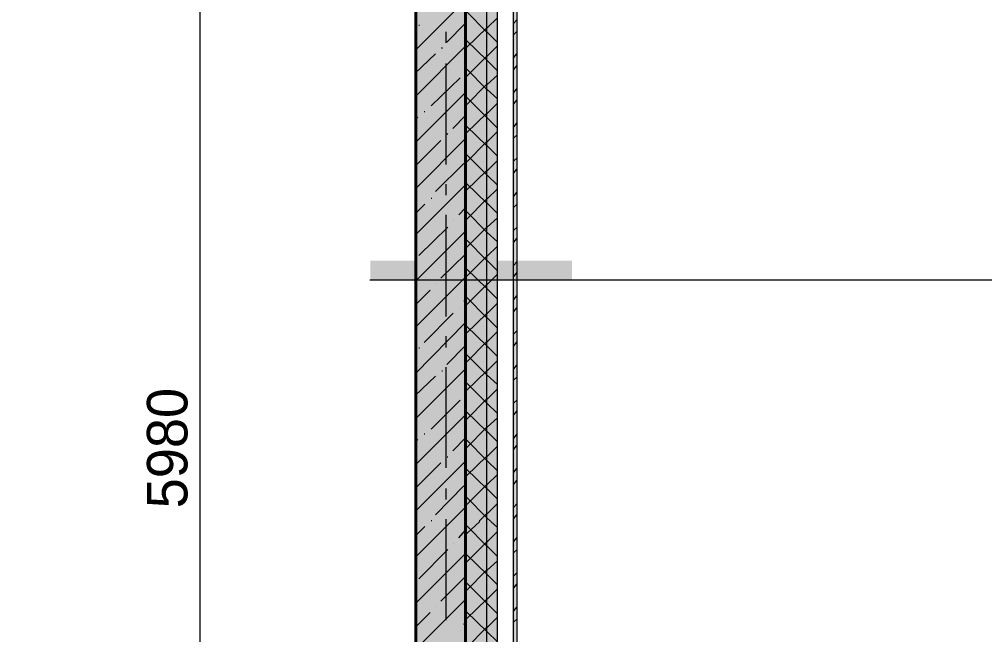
# Model space of a CAD drawing. Header units: millimetres. Extents: x -135211 to 49383, y -8033 to 228499.
# Drawn here: x -2060 to 2718, y 15279 to 18325 of the extents above; entities that cross this region are included whole.
import ezdxf

# ---------------------------------------------------------------- set-up
doc = ezdxf.new("R2010")
doc.units = ezdxf.units.MM
doc.layers.add('PDF _Геометрия', color=7, linetype='Continuous', true_color=0x1d1d1d)
doc.layers.add('PDF _Сплошная заливка', color=7, linetype='Continuous', true_color=0xffffff)
doc.layers.add('PDF _Текст', color=7, linetype='Continuous')

msp = doc.modelspace()

# ---------------------------------------------------------------- hatches: boundary and pattern name
at = {"layer": 'PDF _Сплошная заливка', "transparency": 33554559}
h = msp.add_hatch(color=256, dxfattribs=at)
h.paths.add_polyline_path([(396.5200064239616, 7114.680462992498), (396.5200064239616, 20661.90365517241), (386.2167844796786, 20661.90365517241), (386.2167844796786, 7114.680462992498)])
h.paths.add_polyline_path([(396.5200064239616, 7017.31985657438), (386.2167844796786, 7017.31985657438), (386.2167844796786, 6894.560831090658), (396.5200064239616, 6894.560831090658)])

# ---------------------------------------------------------------- linework, layer by layer
at = {"layer": 'PDF _Геометрия', "color": 7, "lineweight": 9}
for points in [[(385.8791970799211, 7111.409425853047), (385.8791970799211, 20662.13193429081), (114.597422036546, 20662.13193429081)], [(403.4272740030137, 7111.118243014232), (403.4272740030137, 20661.90365517241), (386.2167844796786, 20661.90365517241)], [(148.9801586183894, 20562.21471860638), (148.9801586183894, 18543.04597235658), (148.9801586183894, 15842.28938047359), (148.9801586183894, 14343.70533399755)], [(152.7361212808173, 7242.869084004408), (254.2686201568577, 7242.869084004408), (254.2686201568577, 10142.67410572903), (254.2686201568577, 11641.21394813746), (254.2686201568577, 14342.05989058862), (254.2686201568577, 15840.59973299705), (254.2686201568577, 18541.44167977908), (254.2686201568577, 20560.72935805563), (152.7361212808173, 20560.72935805563)], [(256.1265807662567, 7241.937629937348), (306.9128509260772, 7241.937629937348), (306.9128509260772, 10141.73861910098), (306.9128509260772, 11640.29762072318), (306.9128509260772, 14341.14104498008), (306.9128509260772, 15839.7800324621), (306.9128509260772, 18540.623456719), (306.9128509260772, 20559.88773546178), (256.1265807662567, 20559.88773546178)], [(305.5607710985641, 7242.704233747681), (385.8791970799211, 7242.704233747681), (385.8791970799211, 10142.42342668153), (305.5607710985641, 10142.42342668153), (385.8791970799211, 10142.42342668153), (385.8791970799211, 11641.04434681104), (385.8791970799211, 14341.84838534967), (385.8791970799211, 15840.47330508854), (385.8791970799211, 18541.27333582188), (385.8791970799211, 20560.50331913335), (305.5607710985641, 20560.50331913335)], [(-1167.125610612362, 19480.78987468805), (-1167.125610612362, 19120.95987932618), (-1167.125610612362, 13139.28262405395), (-1167.125610612362, 12881.11413712387), (-1167.125610612362, 8939.905365149312), (-1167.125610612362, 8681.657775426007), (-1167.125610612362, 5650.640267160051), (-1167.125610612362, 5392.392669336109), (-1167.125610612362, 3322.353666382868)], [(52.46573554145289, 18208.19326572374), (52.46573554145289, 18263.29383014168)], [(52.46573554145289, 17607.13284029842), (52.46573554145289, 18106.65461542047)], [(52.46573554145289, 17454.74103361493), (52.46573554145289, 17509.76176460717)], [(52.46573554145289, 16853.6007747639), (52.46573554145289, 17357.36995792368)], [(3676.143620156887, 13833.42495101358), (3676.143620156887, 17033.81878928255), (-324.5608874185127, 17033.81878928255)], [(52.46573554145289, 16701.20897625588), (52.46573554145289, 16756.22969907266)], [(52.46573554145289, 16104.31612544257), (52.46573554145289, 16603.83789238917)], [(52.46573554145289, 15947.75674414706), (52.46573554145289, 16002.7774751393)], [(52.46573554145289, 15350.86789113665), (52.46573554145289, 15850.38965808323)]]:
    msp.add_lwpolyline(points, dxfattribs=at)
at = {"layer": 'PDF _Геометрия', "color": 7, "lineweight": 40}
for points in [[(148.9801586183894, 11643.02864154148), (148.9801586183894, 14343.70533399755), (148.9801586183894, 15164.95201908885), (148.9801586183894, 19122.94173646511), (148.9801586183894, 19364.21276620235), (148.9801586183894, 20562.21471860638), (-100.5521495163557, 20562.21471860638)], [(-2298.32829889511, 19121.17772680349), (-96.6929183047032, 19121.17772680349), (-96.6929183047032, 15163.13063128888), (-96.6929183047032, 13101.46301841013)]]:
    msp.add_lwpolyline(points, dxfattribs=at)
at = {"layer": 'PDF _Геометрия', "lineweight": 9}
for points in [[(-100.5521495163557, 18170.46528238229), (148.9801586183894, 18420.24527383166)], [(254.2686201568577, 18261.99143443303), (152.7361212808173, 18363.59989196167)], [(55.70914616368827, 18212.84630775357), (148.9801586183894, 18305.94953632056)], [(256.1265807662567, 18282.36058287531), (306.9128509260772, 18333.22684708604)], [(386.2167844796786, 18303.95810321545), (403.4272740030137, 18325.10699588469)], [(-83.22853725822642, 18295.4648705482), (-79.1448413816106, 18295.4648705482)], [(152.7361212808173, 18185.84206232296), (254.2686201568577, 18283.19667973692)], [(306.9128509260772, 18210.44068883307), (256.1265807662567, 18261.22696718397)], [(386.2167844796786, 18248.87251830319), (403.4272740030137, 18265.83886845583)], [(254.2686201568577, 18122.30629710872), (152.7361212808173, 18219.66090633483)], [(-100.5521495163557, 17941.87780805841), (148.9801586183894, 18191.6577913264)], [(30.83046389211086, 18181.23367513693), (34.9176586183894, 18185.48452114005)], [(256.1265807662567, 18142.70033241509), (306.9128509260772, 18193.48660257492)], [(386.2167844796786, 18134.6068581082), (403.4272740030137, 18155.75575077745)], [(-101.5174208694662, 18056.64879404667), (-0.1784952277666889, 18153.98140341883)], [(152.7361212808173, 18041.89908102699), (254.2686201568577, 18143.51153422476)], [(306.9128509260772, 18070.70045251303), (256.1265807662567, 18121.56671672375)], [(144.8894650423899, 18067.05143611289), (148.9801586183894, 18071.30591287826)], [(254.2686201568577, 17978.36331581275), (152.7361212808173, 18079.97576901052)], [(386.2167844796786, 18075.34273081408), (403.4272740030137, 18096.49162348331)], [(-21.30275092451484, 17896.25433077986), (122.6580432337942, 18035.96548783606)], [(256.1265807662567, 18002.96008790398), (306.9128509260772, 18049.56683682168)], [(152.7361212808173, 17902.21793937181), (254.2686201568577, 18003.82639690044)], [(306.9128509260772, 17931.04419929803), (256.1265807662567, 17977.57095416483)], [(386.2167844796786, 17960.9930104107), (403.4272740030137, 17982.22595509133)], [(-100.5521495163557, 17713.29033373453), (148.9801586183894, 17963.06632448559)], [(254.2686201568577, 17838.67817030059), (152.7361212808173, 17940.29062349835)], [(386.2167844796786, 17905.99147750983), (403.4272740030137, 17927.14037017907)], [(-56.90722930041375, 17869.30332639389), (-52.82272599698626, 17869.30332639389)], [(256.1265807662567, 17859.04431939596), (306.9128509260772, 17909.83058955579)], [(-100.9826521532377, 17827.55231432387), (-87.91887984314235, 17840.2133300883)], [(85.16693420358934, 17785.28493711989), (148.9801586183894, 17848.77457949142)], [(152.7361212808173, 17762.53279385965), (254.2686201568577, 17859.88341560448)], [(306.9128509260772, 17787.12843079001), (256.1265807662567, 17837.91070370461)], [(254.2686201568577, 17698.99302478843), (152.7361212808173, 17796.34764220239)], [(386.2167844796786, 17791.72581731484), (403.4272740030137, 17812.87470998408)], [(-100.5521495163557, 17484.70285122926), (148.9801586183894, 17734.47884198032)], [(-100.5510729472153, 17599.06200483554), (26.14362015685765, 17726.07998192715)], [(57.15177184986533, 17755.11126585491), (61.23977400301374, 17759.36295161425)], [(256.1265807662567, 17719.38806618096), (306.9128509260772, 17770.17033909557)], [(386.2167844796786, 17736.64423253733), (403.4272740030137, 17753.61058268996)], [(152.7361212808173, 17618.58981256367), (254.2686201568577, 17720.20226576144)], [(306.9128509260772, 17647.38818627889), (256.1265807662567, 17698.17045919349)], [(254.2686201568577, 17555.05004349246), (152.7361212808173, 17656.66249669022)], [(386.2167844796786, 17622.3745722076), (403.4272740030137, 17639.34491429797)], [(0.3168032363755628, 17472.19495875571), (140.2061201568577, 17611.84060909266)], [(256.1265807662567, 17575.46830042771), (306.9128509260772, 17626.25457058754)], [(386.2167844796786, 17563.11043671647), (403.4272740030137, 17584.25932938571)], [(152.7361212808173, 17478.90467523936), (254.2686201568577, 17576.25928446547)], [(306.9128509260772, 17503.46842052565), (256.1265807662567, 17554.25469068548)], [(-100.5521495163557, 17256.11537690539), (148.9801586183894, 17505.89136765645)], [(254.2686201568577, 17415.36490616815), (152.7361212808173, 17512.71951539425)], [(256.1265807662567, 17435.7280559166), (306.9128509260772, 17486.5143342675)], [(-21.81215202342719, 17439.35954781561), (-17.72657215083018, 17439.35954781561)], [(386.2167844796786, 17448.84477652148), (403.4272740030137, 17469.99366919072)], [(-95.30315330909798, 17367.97042698626), (-52.82272599698626, 17410.28731895512)], [(115.4396702177182, 17357.72756718452), (148.9801586183894, 17391.59962266228)], [(152.7361212808173, 17334.96168575554), (254.2686201568577, 17436.57414714116)], [(306.9128509260772, 17363.72817601453), (256.1265807662567, 17414.59843747047)], [(386.2167844796786, 17393.76319174396), (403.4272740030137, 17410.7295336996)], [(254.2686201568577, 17271.4259205413), (152.7361212808173, 17373.03437806994)], [(-82.65470496978378, 17156.38263402636), (61.23977400301374, 17296.10927216395)], [(87.56188938763808, 17327.19192550673), (87.56188938763808, 17327.19192550673)], [(152.7361212808173, 17195.27654843123), (254.2686201568577, 17296.80504345029)], [(256.1265807662567, 17296.07181089268), (306.9128509260772, 17342.5985575684)], [(386.2167844796786, 17279.49753154896), (403.4272740030137, 17296.38382162795)], [(-100.5521495163557, 17027.52789440012), (148.9801586183894, 17277.30388515118)], [(306.9128509260772, 17224.07192279954), (256.1265807662567, 17270.59867766634)], [(254.2686201568577, 17131.74077502914), (152.7361212808173, 17233.34923255778)], [(256.1265807662567, 17152.07204289746), (306.9128509260772, 17202.93830710818)], [(386.2167844796786, 17220.23339605785), (403.4272740030137, 17241.37828859235)], [(26.25935133901658, 17044.46193406192), (148.9801586183894, 17163.00815582146)], [(152.7361212808173, 17051.33356713526), (254.2686201568577, 17152.94602033303)], [(306.9128509260772, 17080.15615429151), (256.1265807662567, 17130.93842720612)], [(386.2167844796786, 17105.88368385147), (403.4272740030137, 17127.11262839736)], [(254.2686201568577, 16992.05563770483), (152.7361212808173, 17089.41024693094)], [(256.1265807662567, 17012.41579787354), (306.9128509260772, 17063.19807078815)], [(386.2167844796786, 17050.8821509506), (403.4272740030137, 17072.03104361985)], [(-100.5521495163557, 16798.93642755931), (148.9801586183894, 17048.7164108273)], [(-0.1784952277666889, 17015.26327025325), (-0.1784952277666889, 17015.26327025325)], [(152.7361212808173, 16911.65241729223), (254.2686201568577, 17013.18092049915)], [(-98.40048619444133, 16912.21455033644), (-26.50061061239103, 16984.19820747095)], [(306.9128509260772, 16940.41591797147), (256.1265807662567, 16991.19819088608)], [(140.7987714664196, 16930.16619655082), (148.9801586183894, 16934.4206733162)], [(254.2686201568577, 16848.11264822101), (152.7361212808173, 16949.72510960662)], [(256.1265807662567, 16868.49602392922), (306.9128509260772, 16919.28230228012)], [(386.2167844796786, 16936.6164907556), (403.4272740030137, 16957.76538342485)], [(-56.36101037895423, 16726.05306394125), (87.56188938763808, 16869.97995438597)], [(122.6580432337942, 16897.1758298221), (122.6580432337942, 16897.1758298221)], [(152.7361212808173, 16771.88332178921), (254.2686201568577, 16869.31789352491)], [(386.2167844796786, 16877.35235526449), (403.4272740030137, 16898.50124793373)], [(-100.5521495163557, 16570.34894505405), (148.9801586183894, 16824.3834132688)], [(306.9128509260772, 16796.49614402715), (256.1265807662567, 16847.28241418698)], [(254.2686201568577, 16708.4275108967), (152.7361212808173, 16805.78212831066)], [(256.1265807662567, 16728.75578760918), (306.9128509260772, 16779.54205776901)], [(386.2167844796786, 16767.26523745136), (403.4272740030137, 16784.15153572735)], [(152.7361212808173, 16628.02429867195), (254.2686201568577, 16729.55279369102)], [(386.2167844796786, 16708.00111015724), (403.4272740030137, 16729.15000282649)], [(-83.22853725822642, 16699.47357394511), (-79.1448413816106, 16699.47357394511)], [(55.70914616368827, 16616.90056342823), (148.9801586183894, 16710.08767575769)], [(306.9128509260772, 16656.83989081215), (256.1265807662567, 16707.62616916305)], [(254.2686201568577, 16564.48452960073), (152.7361212808173, 16666.09698279849)], [(256.1265807662567, 16584.84001091008), (306.9128509260772, 16635.62628926099)], [(-100.5521495163557, 16346.01594749554), (148.9801586183894, 16595.79593894491)], [(30.83046389211086, 16585.34778579908), (34.9176586183894, 16585.34778579908)], [(152.7361212808173, 16488.25519498108), (254.2686201568577, 16585.69377057374)], [(386.2167844796786, 16593.65139795087), (403.4272740030137, 16614.88434263149)], [(-101.5174208694662, 16460.77624362111), (-0.1784952277666889, 16558.10885299329)], [(306.9128509260772, 16517.09965449212), (256.1265807662567, 16563.70639521873)], [(386.2167844796786, 16538.64986504999), (403.4272740030137, 16555.62020714037)], [(254.2686201568577, 16424.79938408857), (152.7361212808173, 16526.41183728633)], [(256.1265807662567, 16445.09977459004), (306.9128509260772, 16495.96603880077)], [(-21.30275092451484, 16296.04644128558), (122.6580432337942, 16440.01122717276)], [(144.8894650423899, 16471.10967612308), (148.9801586183894, 16471.10967612308)], [(152.7361212808173, 16344.39617186381), (254.2686201568577, 16445.92466688288)], [(386.2167844796786, 16424.384196658), (403.4272740030137, 16441.27049493399)], [(306.9128509260772, 16373.18388598409), (256.1265807662567, 16423.9661588987)], [(-100.5521495163557, 16117.42847317165), (148.9801586183894, 16367.20845643965)], [(254.2686201568577, 16285.11824243338), (152.7361212808173, 16382.46885599036)], [(256.1265807662567, 16305.44352137505), (306.9128509260772, 16351.96627899664)], [(386.2167844796786, 16365.12006936388), (403.4272740030137, 16386.26896203312)], [(152.7361212808173, 16204.63107202994), (254.2686201568577, 16306.23952955857)], [(-100.9826521532377, 16231.67018941671), (-87.91887984314235, 16244.32721975664)], [(-56.90722930041375, 16273.40730665674), (-52.82272599698626, 16273.40730665674)], [(85.16693420358934, 16189.4230847384), (148.9801586183894, 16252.91272710994)], [(306.9128509260772, 16233.44364147299), (256.1265807662567, 16284.3099056837)], [(386.2167844796786, 16250.77435729223), (403.4272740030137, 16271.91924982675)], [(254.2686201568577, 16141.17526113741), (152.7361212808173, 16242.78371866605)], [(256.1265807662567, 16161.52375562181), (306.9128509260772, 16212.31002578163)], [(386.2167844796786, 16195.77282439138), (403.4272740030137, 16216.91771692587)], [(57.15177184986533, 16159.23746769703), (61.23977400301374, 16159.23746769703)], [(152.7361212808173, 16064.94592651776), (254.2686201568577, 16162.30054393173)], [(-100.5521495163557, 15888.84099884778), (148.9801586183894, 16138.61698959883)], [(-100.5510729472153, 16003.19738193945), (26.14362015685765, 16130.1355413744)], [(306.9128509260772, 16089.52787296495), (256.1265807662567, 16140.31014587956)], [(386.2167844796786, 16081.42311218499), (403.4272740030137, 16102.65204853388)], [(254.2686201568577, 16001.49011562525), (152.7361212808173, 16098.84473303921)], [(256.1265807662567, 16021.78750835592), (306.9128509260772, 16072.56978127052)], [(0.3168032363755628, 15872.02011857097), (140.2061201568577, 16016.00386036022)], [(152.7361212808173, 15921.0029452218), (254.2686201568577, 16022.61539841956)], [(386.2167844796786, 16022.15897669387), (403.4272740030137, 16043.38792123976)], [(254.2686201568577, 15857.54713432928), (152.7361212808173, 15959.15958752704)], [(306.9128509260772, 15949.86762250473), (256.1265807662567, 16000.65389266457)], [(-100.5521495163557, 15660.25351634251), (148.9801586183894, 15910.02950709356)], [(256.1265807662567, 15877.86774260267), (306.9128509260772, 15928.6540127625)], [(386.2167844796786, 15907.89331649887), (403.4272740030137, 15929.04220916811)], [(215.7841446629318, 15840.59973299705), (254.2686201568577, 15878.6724171236)], [(386.2167844796786, 15852.89178359801), (403.4272740030137, 15874.04067626726)], [(-95.30315330909798, 15771.99065042437), (-52.82272599698626, 15814.30754239323)], [(-21.81215202342719, 15843.37006451451), (-17.72657215083018, 15843.37006451451)], [(254.2686201568577, 15717.86198881712), (152.7361212808173, 15819.47445020274)], [(155.3256537785928, 15779.97804449242), (219.1724663107016, 15839.24438036705)], [(271.8166970799211, 15840.29516549659), (254.623160363466, 15857.24879952088)], [(306.9128509260772, 15810.12737799362), (273.332640912733, 15839.7800324621)], [(115.4396702177182, 15757.61122167487), (148.9801586183894, 15795.73777028079)], [(256.1265807662567, 15738.21148938767), (306.9128509260772, 15788.99376230227)], [(87.56188938763808, 15731.24648635859), (87.56188938763808, 15731.24648635859)], [(152.7361212808173, 15637.37481841366), (254.2686201568577, 15738.98727979928)], [(386.2167844796786, 15738.54206319463), (403.4272740030137, 15759.69096406088)], [(-100.5521495163557, 15431.66604201863), (148.9801586183894, 15681.44203276969)], [(-82.65470496978378, 15556.17730325107), (61.23977400301374, 15700.15562714802)], [(254.2686201568577, 15578.1768514928), (152.7361212808173, 15675.53146890676)], [(306.9128509260772, 15666.2116094856), (256.1265807662567, 15716.99787964542)], [(386.2167844796786, 15683.54053029376), (403.4272740030137, 15700.42682856975)], [(256.1265807662567, 15598.47125306764), (306.9128509260772, 15645.07799379425)], [(152.7361212808173, 15497.68968108935), (254.2686201568577, 15599.30213428712)], [(306.9128509260772, 15526.47136497449), (256.1265807662567, 15577.3376291852)], [(386.2167844796786, 15569.19081808738), (403.4272740030137, 15586.16116837475)], [(26.25935133901658, 15444.34558855228), (148.9801586183894, 15567.15028777553)], [(254.2686201568577, 15434.23387019683), (152.7361212808173, 15535.8463233946)], [(386.2167844796786, 15509.92669079326), (403.4272740030137, 15531.15963547389)], [(256.1265807662567, 15454.55547636854), (306.9128509260772, 15505.33774928314)], [(-100.5521495163557, 15203.07855951337), (148.9801586183894, 15452.85455026442)], [(152.7361212808173, 15358.00853124632), (254.2686201568577, 15455.35915299115)], [(306.9128509260772, 15382.55559646646), (256.1265807662567, 15433.33786938106)], [(-98.40048619444133, 15316.3262174192), (-26.50061061239103, 15388.30986638308)], [(-0.1784952277666889, 15419.38673177637), (-0.1784952277666889, 15419.38673177637)], [(254.2686201568577, 15294.5527203538), (152.7361212808173, 15391.90334209863)], [(386.2167844796786, 15395.66102240127), (403.4272740030137, 15416.80991507051)], [(140.7987714664196, 15330.0538517395), (148.9801586183894, 15338.55882093471)], [(256.1265807662567, 15314.8152400485), (306.9128509260772, 15365.68150425922)], [(386.2167844796786, 15340.65948950041), (403.4272740030137, 15357.54578777639)], [(122.6580432337942, 15301.2215691588), (122.6580432337942, 15301.2215691588)], [(152.7361212808173, 15214.06554995035), (254.2686201568577, 15315.674007479)], [(306.9128509260772, 15242.89534600624), (256.1265807662567, 15293.68162435715)]]:
    msp.add_lwpolyline(points, dxfattribs=at)
at = {"layer": 'PDF _Сплошная заливка', "lineweight": 9, "transparency": 33554559}
for points in [[(-100.5521495163557, 19122.94173646511), (148.9801586183894, 19122.94173646511), (-100.5521495163557, 15164.95201908885), (148.9801586183894, 15164.95201908885)], [(152.7361212808173, 18541.44167977908), (254.2686201568577, 18541.44167977908), (152.7361212808173, 15840.59973299705), (254.2686201568577, 15840.59973299705)], [(256.1265807662567, 18540.623456719), (306.9128509260772, 18540.623456719), (256.1265807662567, 15839.7800324621), (306.9128509260772, 15839.7800324621)], [(152.7361212808173, 15840.59973299705), (254.2686201568577, 15840.59973299705), (152.7361212808173, 14342.05989058862), (254.2686201568577, 14342.05989058862)], [(256.1265807662567, 15839.7800324621), (306.9128509260772, 15839.7800324621), (256.1265807662567, 14341.14104498008), (306.9128509260772, 14341.14104498008)]]:
    msp.add_solid(points, dxfattribs=at)
at = {"layer": 'PDF _Сплошная заливка', "color": 7, "lineweight": 9, "transparency": 33554559}
msp.add_solid([(-323.3583240264561, 17130.84278445254), (675.4224663107016, 17130.84278445254), (-323.3583240264561, 17033.42961480633), (675.4224663107016, 17033.42961480633)], dxfattribs=at)

# ---------------------------------------------------------------- texts
at = {"layer": 'PDF _Текст', "insert": (-1326.51597753074, 15904.34640211479), "char_height": 200.4231529793928, "attachment_point": 4, "rotation": 90, "style": ''}
msp.add_mtext('5980', dxfattribs=at)

doc.saveas('drawing.dxf')
